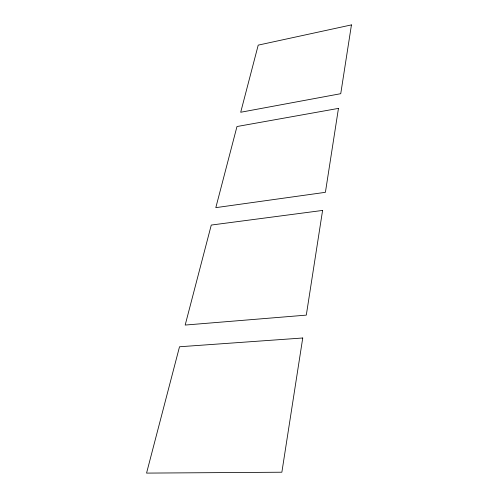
<?xml version="1.0" encoding="UTF-8"?>
<svg xmlns="http://www.w3.org/2000/svg" width="498" height="498" viewBox="0 0 498 498"><rect width="100%" height="100%" fill="white"/><g stroke="black" fill="none" stroke-linecap="round" stroke-linejoin="round"><path stroke-width="0.75" d="M302.747 337.993L281.868 472.216L146.555 473.1L179.517 346.764L302.747 337.993M322.586 210.43L306.301 315.122L185.181 325.057L211.27 225.059L322.586 210.43M338.459 108.39L325.406 192.321L215.815 207.647L236.98 126.529L338.459 108.39M351.445 24.9L340.744 93.692L240.702 112.255L258.213 45.131L351.445 24.9"/></g></svg>
